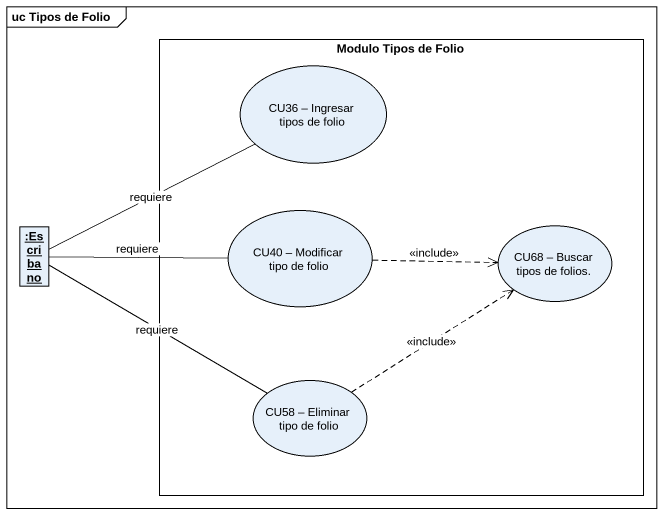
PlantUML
@startuml
mainframe uc Tipos de Folio
allowmixing
hide circle
hide empty members
rectangle "Modulo Tipos de Folio" as Modulo_Tipos_de_Folio {
  usecase "CU36 – Ingresar tipos de folio" as CU36_Ingresar_tipos_de_folio
  usecase "CU40 – Modificar tipo de folio" as CU40_Modificar_tipo_de_folio
  usecase "CU68 – Buscar tipos de folios." as CU68_Buscar_tipos_de_folios
  usecase "CU58 – Eliminar tipo de folio" as CU58_Eliminar_tipo_de_folio
}
object ":Escribano" as Escribano
CU40_Modificar_tipo_de_folio .right.> CU68_Buscar_tipos_de_folios : <<include>>
Escribano -right- CU36_Ingresar_tipos_de_folio : requiere
Escribano -right- CU40_Modificar_tipo_de_folio : requiere
Escribano -right- CU58_Eliminar_tipo_de_folio : requiere
CU58_Eliminar_tipo_de_folio .up.> CU68_Buscar_tipos_de_folios : <<include>>
@enduml
